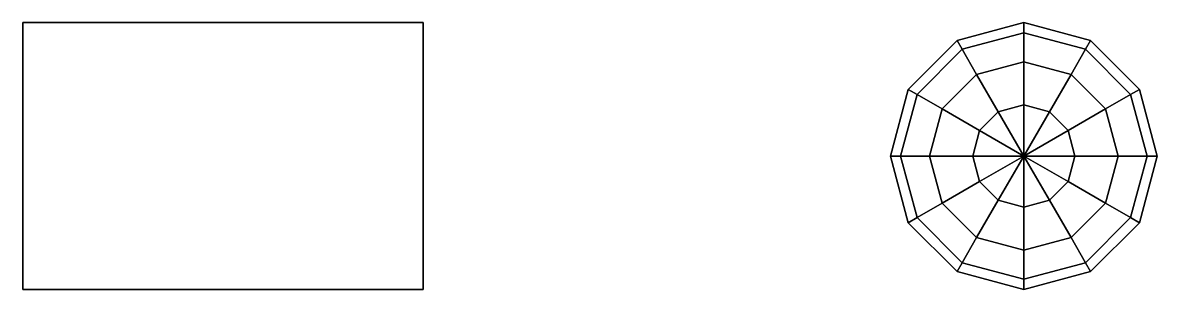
# Model space of a CAD drawing. Header units: millimetres. Extents: x 0 to 34, y 0 to 8.
import ezdxf

# ---------------------------------------------------------------- set-up
doc = ezdxf.new("R2010")
doc.units = ezdxf.units.MM
doc.layers.add('Default', color=7, linetype='Continuous')

msp = doc.modelspace()

# ---------------------------------------------------------------- meshes
at = {"layer": 'Default'}
mesh = msp.add_polyface(dxfattribs=at)
corners = [(0, 8), (12, 8), (0, 0), (12, 0), (0, 0, 5), (12, 0, 5), (0, 8, 5), (12, 8, 5), (0, 0), (12, 0), (0, 0, 5), (12, 0, 5), (12, 0), (12, 8), (12, 0, 5), (12, 8, 5), (12, 8), (0, 8), (12, 8, 5), (0, 8, 5), (0, 8), (0, 0), (0, 8, 5), (0, 0, 5)]
mesh.append_faces([[corners[k] for k in face] for face in [(0, 1, 3, 2), (4, 5, 7, 6), (8, 9, 11, 10), (12, 13, 15, 14), (16, 17, 19, 18), (20, 21, 23, 22)]])
mesh = msp.add_polyface(dxfattribs=at)
corners = [(30, 4), (31.531, 4, 0.304), (31.326, 4.765, 0.304), (30.765, 5.326, 0.304), (30, 5.531, 0.304), (29.235, 5.326, 0.304), (28.674, 4.765, 0.304), (28.469, 4, 0.304), (28.674, 3.235, 0.304), (29.235, 2.674, 0.304), (30, 2.469, 0.304), (30.765, 2.674, 0.304), (31.326, 3.235, 0.304), (32.828, 4, 1.172), (32.449, 5.414, 1.172), (31.414, 6.449, 1.172), (30, 6.828, 1.172), (28.586, 6.449, 1.172), (27.551, 5.414, 1.172), (27.172, 4, 1.172), (27.551, 2.586, 1.172), (28.586, 1.551, 1.172), (30, 1.172, 1.172), (31.414, 1.551, 1.172), (32.449, 2.586, 1.172), (33.696, 4, 2.469), (33.2, 5.848, 2.469), (31.848, 7.2, 2.469), (30, 7.696, 2.469), (28.152, 7.2, 2.469), (26.8, 5.848, 2.469), (26.304, 4, 2.469), (26.8, 2.152, 2.469), (28.152, 0.8, 2.469), (30, 0.304, 2.469), (31.848, 0.8, 2.469), (33.2, 2.152, 2.469), (34, 4, 4), (33.464, 6, 4), (32, 7.464, 4), (30, 8, 4), (28, 7.464, 4), (26.536, 6, 4), (26, 4, 4), (26.536, 2, 4), (28, 0.536, 4), (30, 0, 4), (32, 0.536, 4), (33.464, 2, 4), (33.696, 4, 5.531), (33.2, 5.848, 5.531), (31.848, 7.2, 5.531), (30, 7.696, 5.531), (28.152, 7.2, 5.531), (26.8, 5.848, 5.531), (26.304, 4, 5.531), (26.8, 2.152, 5.531), (28.152, 0.8, 5.531), (30, 0.304, 5.531), (31.848, 0.8, 5.531), (33.2, 2.152, 5.531), (32.828, 4, 6.828), (32.449, 5.414, 6.828), (31.414, 6.449, 6.828), (30, 6.828, 6.828), (28.586, 6.449, 6.828), (27.551, 5.414, 6.828), (27.172, 4, 6.828), (27.551, 2.586, 6.828), (28.586, 1.551, 6.828), (30, 1.172, 6.828), (31.414, 1.551, 6.828), (32.449, 2.586, 6.828), (31.531, 4, 7.696), (31.326, 4.765, 7.696), (30.765, 5.326, 7.696), (30, 5.531, 7.696), (29.235, 5.326, 7.696), (28.674, 4.765, 7.696), (28.469, 4, 7.696), (28.674, 3.235, 7.696), (29.235, 2.674, 7.696), (30, 2.469, 7.696), (30.765, 2.674, 7.696), (31.326, 3.235, 7.696), (30, 4, 8)]
mesh.append_faces([[corners[k] for k in face] for face in [(0, 2, 1, 1), (0, 3, 2, 2), (0, 4, 3, 3), (0, 5, 4, 4), (0, 6, 5, 5), (0, 7, 6, 6), (0, 8, 7, 7), (0, 9, 8, 8), (0, 10, 9, 9), (0, 11, 10, 10), (0, 12, 11, 11), (0, 1, 12, 12), (1, 2, 14, 13), (2, 3, 15, 14), (3, 4, 16, 15), (4, 5, 17, 16), (5, 6, 18, 17), (6, 7, 19, 18), (7, 8, 20, 19), (8, 9, 21, 20), (9, 10, 22, 21), (10, 11, 23, 22), (11, 12, 24, 23), (12, 1, 13, 24), (13, 14, 26, 25), (14, 15, 27, 26), (15, 16, 28, 27), (16, 17, 29, 28), (17, 18, 30, 29), (18, 19, 31, 30), (19, 20, 32, 31), (20, 21, 33, 32), (21, 22, 34, 33), (22, 23, 35, 34), (23, 24, 36, 35), (24, 13, 25, 36), (25, 26, 38, 37), (26, 27, 39, 38), (27, 28, 40, 39), (28, 29, 41, 40), (29, 30, 42, 41), (30, 31, 43, 42), (31, 32, 44, 43), (32, 33, 45, 44), (33, 34, 46, 45), (34, 35, 47, 46), (35, 36, 48, 47), (36, 25, 37, 48), (37, 38, 50, 49), (38, 39, 51, 50), (39, 40, 52, 51), (40, 41, 53, 52), (41, 42, 54, 53), (42, 43, 55, 54), (43, 44, 56, 55), (44, 45, 57, 56), (45, 46, 58, 57), (46, 47, 59, 58), (47, 48, 60, 59), (48, 37, 49, 60), (49, 50, 62, 61), (50, 51, 63, 62), (51, 52, 64, 63), (52, 53, 65, 64), (53, 54, 66, 65), (54, 55, 67, 66), (55, 56, 68, 67), (56, 57, 69, 68), (57, 58, 70, 69), (58, 59, 71, 70), (59, 60, 72, 71), (60, 49, 61, 72), (61, 62, 74, 73), (62, 63, 75, 74), (63, 64, 76, 75), (64, 65, 77, 76), (65, 66, 78, 77), (66, 67, 79, 78), (67, 68, 80, 79), (68, 69, 81, 80), (69, 70, 82, 81), (70, 71, 83, 82), (71, 72, 84, 83), (72, 61, 73, 84), (73, 74, 85, 85), (74, 75, 85, 85), (75, 76, 85, 85), (76, 77, 85, 85), (77, 78, 85, 85), (78, 79, 85, 85), (79, 80, 85, 85), (80, 81, 85, 85), (81, 82, 85, 85), (82, 83, 85, 85), (83, 84, 85, 85), (84, 73, 85, 85)]])

doc.saveas('drawing.dxf')
